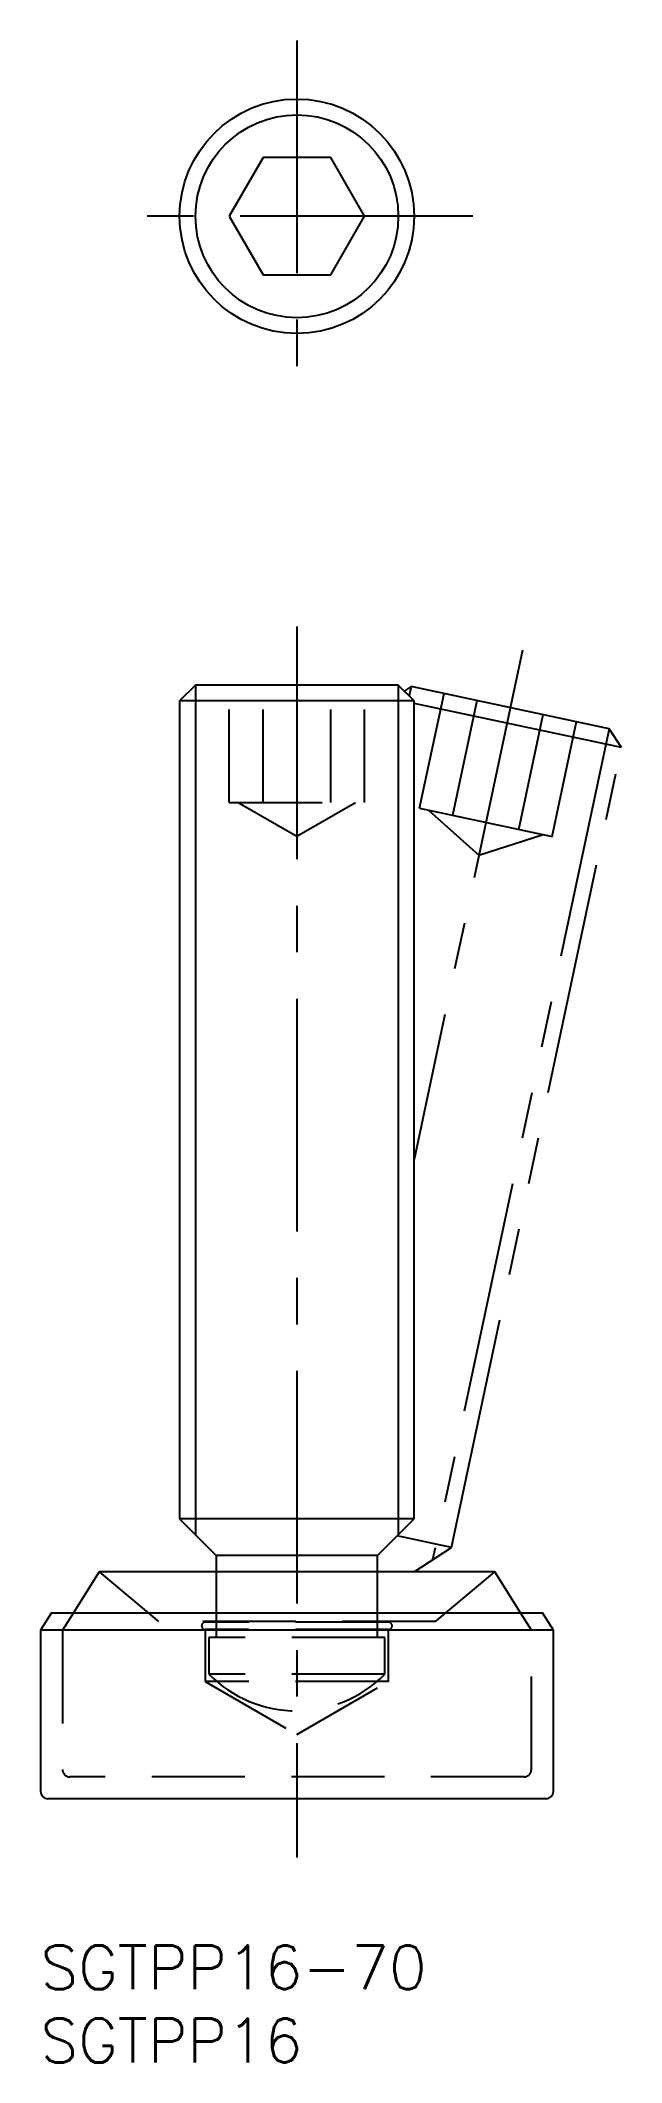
# Model space of a CAD drawing. Extents: x 0 to 40, y -8 to 130.
import ezdxf

# ---------------------------------------------------------------- set-up
doc = ezdxf.new("R2010")
doc.units = 0
doc.header["$LTSCALE"] = 0.5
for name, pattern in [('CENTER', [50.8, 31.75, -6.35, 6.35, -6.35]), ('DASHED', [19.05, 12.7, -6.35]), ('PHANTOM', [63.5, 31.75, -6.35, 6.35, -6.35, 6.35, -6.35])]:
    doc.linetypes.add(name, pattern=pattern)
for name, color, linetype in [('MSM_CENTER', 1, 'CENTER'), ('MSM_CONTINUOUS', 7, 'CONTINUOUS'), ('MSM_DASHED', 4, 'DASHED'), ('MSM_IMAGINARY', 6, 'PHANTOM'), ('MSM_NARROW', 5, 'CONTINUOUS'), ('MSM_PART_NUMBER', 7, 'CONTINUOUS')]:
    doc.layers.add(name, color=color, linetype=linetype)
doc.styles.get("Standard").update_dxf_attribs({"font": 'txt.shx', "height": 1, "bigfont": 'bigfont.shx'})

# ---------------------------------------------------------------- blocks, each defined once
blk = doc.blocks.new('*U3')
at = {"layer": 'MSM_PART_NUMBER'}
blk.add_text('SGTPP16-70', height=3, dxfattribs=at).set_placement((0, -3))
blk = doc.blocks.new('*U4')
at = {"layer": 'MSM_PART_NUMBER'}
blk.add_text('SGTPP16', height=3, dxfattribs=at).set_placement((0, -8))

msp = doc.modelspace()

# ---------------------------------------------------------------- linework, layer by layer
at = {"layer": 'MSM_CENTER'}
for p, q in [((17.5, 130), (17.5, 106)), ((29.5, 118), (5.5, 118)), ((17.5, 90), (17.5, 6)), ((32.89, 88.38), (25.5, 53.64))]:
    msp.add_line(p, q, dxfattribs=at)
at = {"layer": 'MSM_CONTINUOUS'}
for p, q in [((15.19, 122), (12.88, 118)), ((19.81, 122), (15.19, 122)), ((22.12, 118), (19.81, 122)), ((12.88, 118), (15.19, 114)), ((19.81, 114), (22.12, 118)), ((15.19, 114), (19.81, 114)), ((10.58, 86), (9.5, 84.92)), ((24.42, 86), (10.58, 86)), ((25.5, 84.92), (24.42, 86)), ((9.5, 84.92), (9.5, 29.1)), ((25.5, 84.92), (9.5, 84.92)), ((25.5, 29.1), (25.5, 84.92)), ((9.5, 29.1), (12, 26.6)), ((25.5, 29.1), (9.5, 29.1)), ((23, 26.6), (25.5, 29.1)), ((12, 26.6), (12, 25.5)), ((23, 26.6), (12, 26.6)), ((23, 25.5), (23, 26.6)), ((4, 25.5), (2.25, 22.7)), ((31, 25.5), (4, 25.5)), ((32.75, 22.7), (31, 25.5)), ((0.75, 22.7), (0, 21.5)), ((0.75, 22.7), (34.25, 22.7)), ((35, 21.5), (34.25, 22.7)), ((0, 21.5), (0, 10.5)), ((35, 21.5), (0, 21.5)), ((35, 10.5), (35, 21.5)), ((34.5, 10), (0.5, 10))]:
    msp.add_line(p, q, dxfattribs=at)
msp.add_circle((17.5, 118), 8, dxfattribs=at)
for centre, start, end in [((0.5, 10.5), 180, 270), ((34.5, 10.5), 270, 360)]:
    msp.add_arc(centre, 0.5, start, end, dxfattribs=at)
at = {"layer": 'MSM_DASHED'}
for p, q in [((12.88, 78), (12.88, 86)), ((15.19, 78), (15.19, 86)), ((19.81, 78), (19.81, 86)), ((22.12, 78), (22.12, 86)), ((12.88, 78), (22.12, 78)), ((13.5, 78), (17.5, 75.69)), ((17.5, 75.69), (21.5, 78)), ((4, 25.5), (8.05, 22.1)), ((12, 25.5), (12, 21)), ((23, 21), (23, 25.5)), ((26.95, 22.1), (31, 25.5)), ((2.25, 22.7), (1.5, 21.5)), ((26.95, 22.1), (8.05, 22.1)), ((11.25, 22.1), (11.25, 22.05)), ((23.75, 22.05), (23.75, 22.1)), ((33.5, 21.5), (32.75, 22.7)), ((1.5, 21.5), (1.5, 12)), ((23.75, 22.05), (11.25, 22.05)), ((23.75, 21.55), (11.25, 21.55)), ((11.25, 21.55), (11.25, 18)), ((23.5, 21), (11.5, 21)), ((11.5, 21), (11.5, 18.5)), ((23.5, 18.5), (23.5, 21)), ((23.75, 18), (23.75, 21.55)), ((33.5, 12), (33.5, 21.5)), ((23.75, 18), (11.25, 18)), ((11.25, 18), (17.5, 14.39)), ((23.5, 18.5), (11.5, 18.5)), ((17.5, 14.39), (23.75, 18)), ((33, 11.5), (2, 11.5))]:
    msp.add_line(p, q, dxfattribs=at)
for centre, radius, start, end in [((11.25, 21.8), 0.25, 90, 270), ((23.75, 21.8), 0.25, 270, 90), ((17.5, 24.45), 8.45, 224.7603, 315.2397), ((2, 12), 0.5, 180, 270), ((33, 12), 0.5, 270, 360)]:
    msp.add_arc(centre, radius, start, end, dxfattribs=at)
at = {"layer": 'MSM_IMAGINARY'}
for p, q in [((25.29, 85.91), (24.82, 85.6)), ((25.29, 85.91), (25.15, 85.27)), ((38.82, 83.03), (25.29, 85.91)), ((39.65, 81.75), (25.5, 84.76)), ((25.87, 77.61), (27.54, 85.43)), ((28.13, 77.13), (29.79, 84.95)), ((38.82, 83.03), (26.76, 26.32)), ((32.65, 76.16), (34.31, 83.99)), ((34.91, 75.68), (36.57, 83.51)), ((39.65, 81.75), (38.82, 83.03)), ((28.05, 27.15), (39.65, 81.75)), ((25.87, 77.61), (34.91, 75.68)), ((26.48, 77.48), (29.91, 74.39)), ((29.91, 74.39), (34.3, 75.81)), ((28.05, 27.15), (24.34, 27.94)), ((25.51, 25.5), (28.05, 27.15))]:
    msp.add_line(p, q, dxfattribs=at)
at = {"layer": 'MSM_NARROW'}
for p, q in [((10.58, 86), (10.58, 28.02)), ((24.42, 86), (24.42, 28.02))]:
    msp.add_line(p, q, dxfattribs=at)
msp.add_circle((17.5, 118), 6.92, dxfattribs=at)

# ---------------------------------------------------------------- block references
at = {"layer": 'MSM_CONTINUOUS'}
for name in ['*U3', '*U4']:
    msp.add_blockref(name, (0, 0), dxfattribs=at)

doc.saveas('drawing.dxf')
